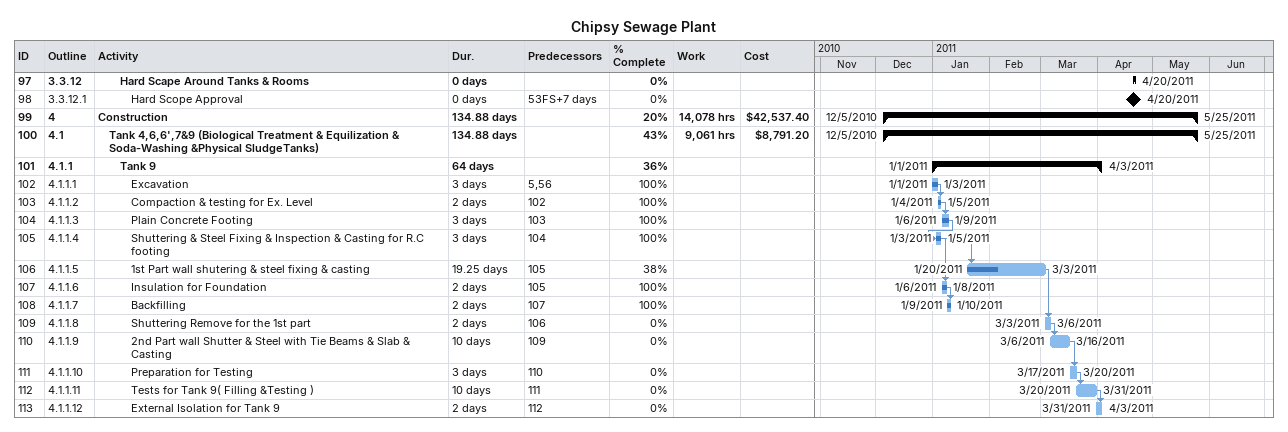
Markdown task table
Chipsy Sewage Plant

| ID | WBS | Task | Duration | Start | Finish | Predecessors | % complete | Work (h) | Cost ($) |
|---|---|---|---|---|---|---|---|---|---|
| 97 | 3.3.12 | **Hard Scape Around Tanks & Rooms** | 0d | 2011-04-20 | 2011-04-20 |  | 0 |  |  |
| 98 | 3.3.12.1 | Hard Scope Approval | 0d | 2011-04-20 | 2011-04-20 | 53FS+7d | 0 |  |  |
| 99 | 4 | **Construction** | 134.88d | 2010-12-05 | 2011-05-25 |  | 20 | 14078 | 42537.40 |
| 100 | 4.1 | **Tank 4,6,6',7&9 (Biological Treatment & Equilization & Soda-Washing &Physical SludgeTanks)** | 134.88d | 2010-12-05 | 2011-05-25 |  | 43 | 9061 | 8791.20 |
| 101 | 4.1.1 | **Tank 9** | 64d | 2011-01-01 | 2011-04-03 |  | 36 |  |  |
| 102 | 4.1.1.1 | Excavation | 3d | 2011-01-01 | 2011-01-03 | 5, 56 | 100 |  |  |
| 103 | 4.1.1.2 | Compaction & testing for Ex. Level | 2d | 2011-01-04 | 2011-01-05 | 102 | 100 |  |  |
| 104 | 4.1.1.3 | Plain Concrete Footing | 3d | 2011-01-06 | 2011-01-09 | 103 | 100 |  |  |
| 105 | 4.1.1.4 | Shuttering & Steel Fixing & Inspection & Casting for R.C footing | 3d | 2011-01-03 | 2011-01-05 | 104 | 100 |  |  |
| 106 | 4.1.1.5 | 1st Part wall shutering & steel fixing & casting | 19.25d | 2011-01-20 | 2011-03-03 | 105 | 38 |  |  |
| 107 | 4.1.1.6 | Insulation for Foundation | 2d | 2011-01-06 | 2011-01-08 | 105 | 100 |  |  |
| 108 | 4.1.1.7 | Backfilling | 2d | 2011-01-09 | 2011-01-10 | 107 | 100 |  |  |
| 109 | 4.1.1.8 | Shuttering Remove for the 1st part | 2d | 2011-03-03 | 2011-03-06 | 106 | 0 |  |  |
| 110 | 4.1.1.9 | 2nd Part wall Shutter & Steel with Tie Beams & Slab & Casting | 10d | 2011-03-06 | 2011-03-16 | 109 | 0 |  |  |
| 111 | 4.1.1.10 | Preparation for Testing | 3d | 2011-03-17 | 2011-03-20 | 110 | 0 |  |  |
| 112 | 4.1.1.11 | Tests for Tank 9( Filling &Testing ) | 10d | 2011-03-20 | 2011-03-31 | 111 | 0 |  |  |
| 113 | 4.1.1.12 | External Isolation for Tank 9 | 2d | 2011-03-31 | 2011-04-03 | 112 | 0 |  |  |
